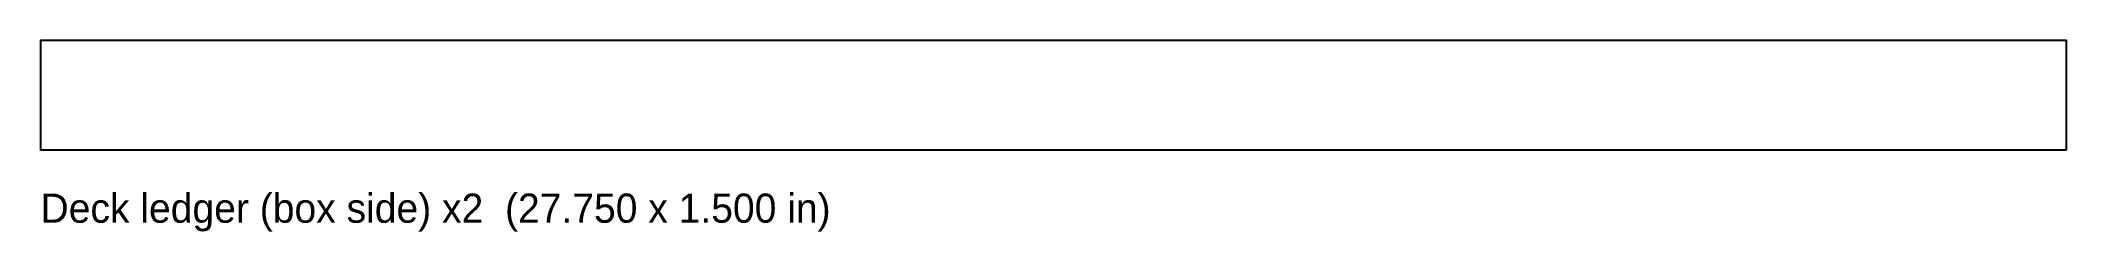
# Model space of a CAD drawing. Header units: inches. Extents: x 0 to 27.8, y -1.1 to 1.5.
import ezdxf

# ---------------------------------------------------------------- set-up
doc = ezdxf.new("R2010")
doc.units = ezdxf.units.IN
doc.header["$MEASUREMENT"] = 0
doc.layers.add('CUT_OUTSIDE', color=1, linetype='Continuous')
doc.layers.add('LABEL', color=3, linetype='Continuous')

msp = doc.modelspace()

# ---------------------------------------------------------------- linework, layer by layer
at = {"layer": 'CUT_OUTSIDE'}
msp.add_lwpolyline([(27.75, 0), (27.75, 1.5), (0, 1.5), (0, 0)], close=True, dxfattribs=at)

# ---------------------------------------------------------------- texts
at = {"layer": 'LABEL'}
msp.add_text('Deck ledger (box side) x2  (27.750 x 1.500 in)', height=0.4, dxfattribs=at).set_placement((0, -1))

doc.saveas('drawing.dxf')
